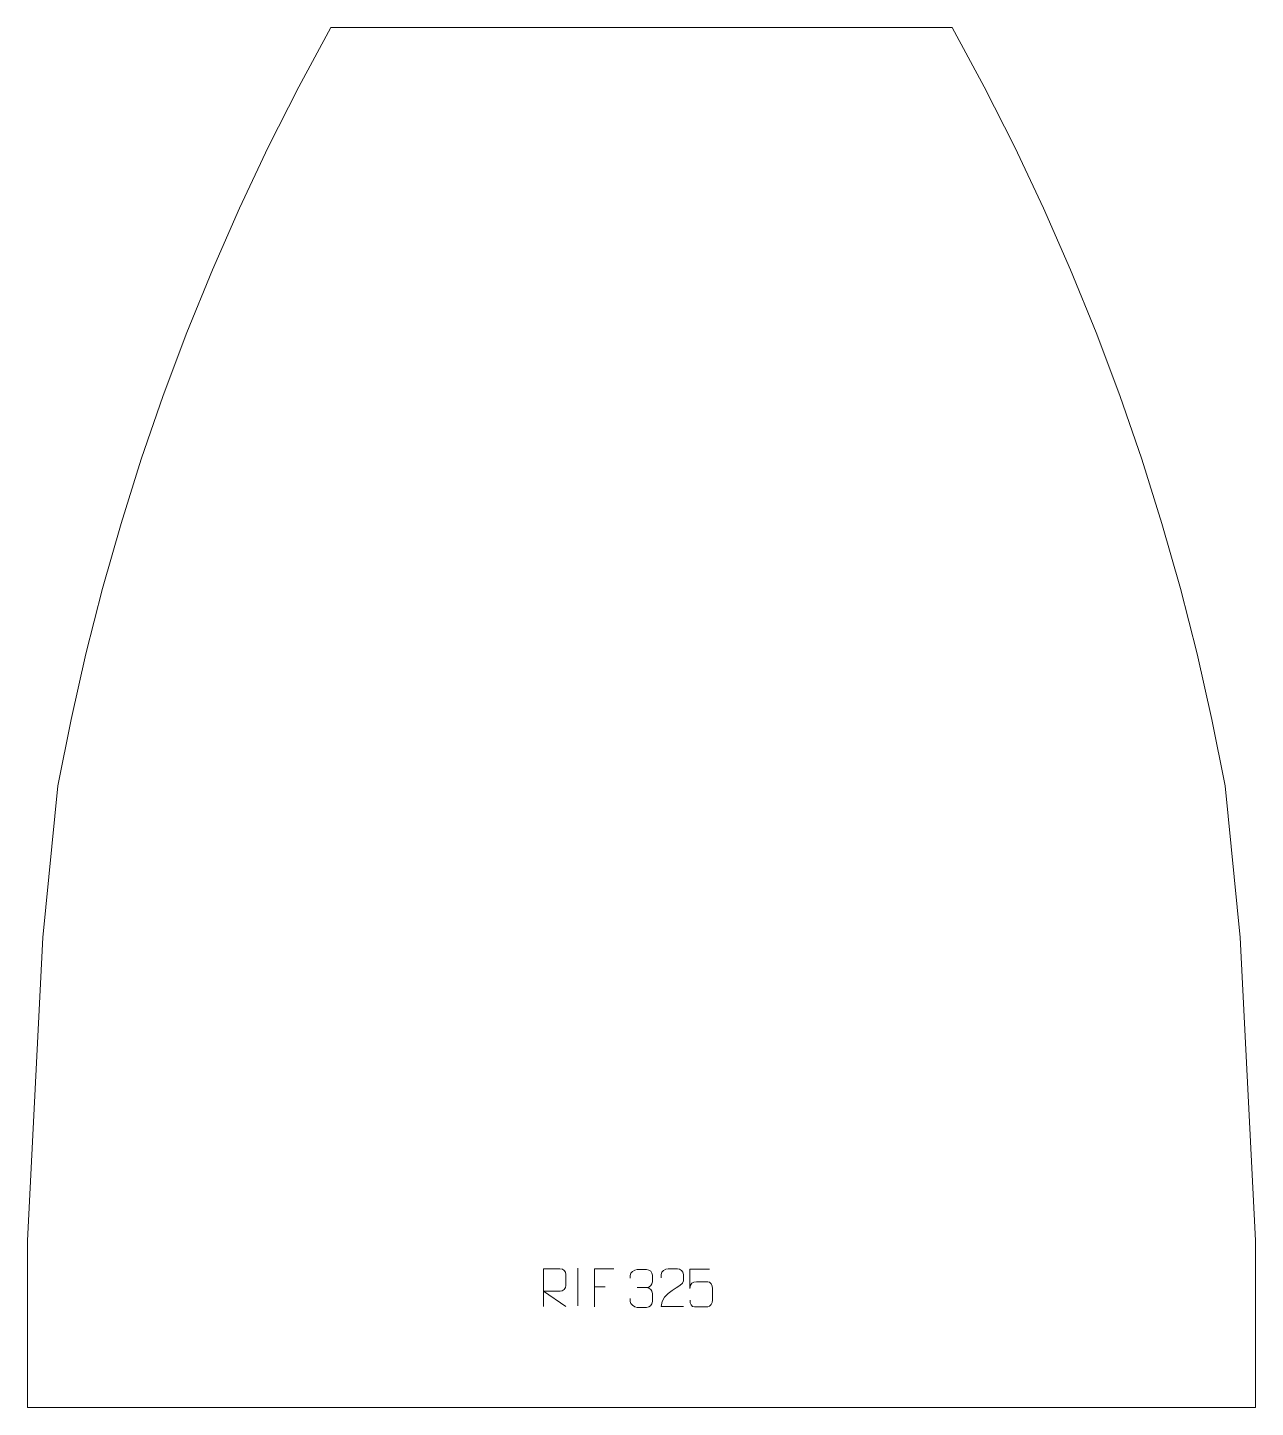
# Model space of a CAD drawing. Header units: millimetres. Extents: x -406 to 404, y 341 to 1251.
import ezdxf

# ---------------------------------------------------------------- set-up
doc = ezdxf.new("R2010")
doc.units = ezdxf.units.MM
doc.header["$MEASUREMENT"] = 0
doc.layers.add('layer 1', color=7, linetype='Continuous')

msp = doc.modelspace()

# ---------------------------------------------------------------- linework, layer by layer
at = {"layer": 'layer 1', "color": 242, "lineweight": 9}
msp.add_open_spline([(-205.8138, 1251.0377), (-205.8138, 1251.0377), (204.1838, 1251.0377), (204.1838, 1251.0377), (204.1838, 1251.0377), (204.1838, 1251.0377), (225.3309, 1211.9051), (225.3309, 1211.9051), (225.3309, 1211.9051), (225.3309, 1211.9051), (245.4043, 1172.2101), (245.4043, 1172.2101), (245.4043, 1172.2101), (245.4043, 1172.2101), (264.3878, 1131.9839), (264.3878, 1131.9839), (264.3878, 1131.9839), (264.3878, 1131.9839), (282.267, 1091.2552), (282.267, 1091.2552), (282.267, 1091.2552), (282.267, 1091.2552), (299.0325, 1050.0542), (299.0325, 1050.0542), (299.0325, 1050.0542), (299.0325, 1050.0542), (314.6683, 1008.4116), (314.6683, 1008.4116), (314.6683, 1008.4116), (314.6683, 1008.4116), (329.1618, 966.3592), (329.1618, 966.3592), (329.1618, 966.3592), (329.1618, 966.3592), (342.5072, 923.9257), (342.5072, 923.9257), (342.5072, 923.9257), (342.5072, 923.9257), (354.6888, 881.1463), (354.6888, 881.1463), (354.6888, 881.1463), (354.6888, 881.1463), (365.7012, 838.0506), (365.7012, 838.0506), (365.7012, 838.0506), (365.7012, 838.0506), (375.5368, 794.6709), (375.5368, 794.6709), (375.5368, 794.6709), (375.5368, 794.6709), (384.1843, 751.0381), (384.1843, 751.0381), (384.1843, 751.0381), (384.1843, 751.0381), (394.1835, 651.0386), (394.1835, 651.0386), (394.1835, 651.0386), (394.1835, 651.0386), (404.1833, 451.0391), (404.1833, 451.0391), (404.1833, 451.0391), (404.1833, 451.0391), (404.1833, 341.0383), (404.1833, 341.0383), (404.1833, 341.0383), (404.1833, 341.0383), (-405.8149, 341.0383), (-405.8149, 341.0383), (-405.8149, 341.0383), (-405.8149, 341.0383), (-405.8149, 451.0391), (-405.8149, 451.0391), (-405.8149, 451.0391), (-405.8149, 451.0391), (-395.8151, 651.0386), (-395.8151, 651.0386), (-395.8151, 651.0386), (-395.8151, 651.0386), (-385.8138, 751.0381), (-385.8138, 751.0381), (-385.8138, 751.0381), (-385.8138, 751.0381), (-377.1668, 794.6709), (-377.1668, 794.6709), (-377.1668, 794.6709), (-377.1668, 794.6709), (-367.3311, 838.0506), (-367.3311, 838.0506), (-367.3311, 838.0506), (-367.3311, 838.0506), (-356.3188, 881.1463), (-356.3188, 881.1463), (-356.3188, 881.1463), (-356.3188, 881.1463), (-344.1372, 923.9257), (-344.1372, 923.9257), (-344.1372, 923.9257), (-344.1372, 923.9257), (-330.7918, 966.3592), (-330.7918, 966.3592), (-330.7918, 966.3592), (-330.7918, 966.3592), (-316.2982, 1008.4116), (-316.2982, 1008.4116), (-316.2982, 1008.4116), (-316.2982, 1008.4116), (-300.662, 1050.0542), (-300.662, 1050.0542), (-300.662, 1050.0542), (-300.662, 1050.0542), (-283.8986, 1091.2552), (-283.8986, 1091.2552), (-283.8986, 1091.2552), (-283.8986, 1091.2552), (-266.0173, 1131.9839), (-266.0173, 1131.9839), (-266.0173, 1131.9839), (-266.0173, 1131.9839), (-247.0337, 1172.2101), (-247.0337, 1172.2101), (-247.0337, 1172.2101), (-247.0337, 1172.2101), (-226.9608, 1211.9051), (-226.9608, 1211.9051), (-226.9608, 1211.9051), (-226.9608, 1211.9051), (-205.8138, 1251.0377), (-205.8138, 1251.0377)], degree=3, knots=[0, 0, 0, 0, 0.03030303, 0.03030303, 0.03030303, 0.03030303, 0.06060606, 0.06060606, 0.06060606, 0.06060606, 0.09090909, 0.09090909, 0.09090909, 0.09090909, 0.12121212, 0.12121212, 0.12121212, 0.12121212, 0.15151515, 0.15151515, 0.15151515, 0.15151515, 0.18181818, 0.18181818, 0.18181818, 0.18181818, 0.21212121, 0.21212121, 0.21212121, 0.21212121, 0.24242424, 0.24242424, 0.24242424, 0.24242424, 0.27272727, 0.27272727, 0.27272727, 0.27272727, 0.3030303, 0.3030303, 0.3030303, 0.3030303, 0.33333333, 0.33333333, 0.33333333, 0.33333333, 0.36363636, 0.36363636, 0.36363636, 0.36363636, 0.39393939, 0.39393939, 0.39393939, 0.39393939, 0.42424242, 0.42424242, 0.42424242, 0.42424242, 0.45454545, 0.45454545, 0.45454545, 0.45454545, 0.48484848, 0.48484848, 0.48484848, 0.48484848, 0.51515152, 0.51515152, 0.51515152, 0.51515152, 0.54545455, 0.54545455, 0.54545455, 0.54545455, 0.57575758, 0.57575758, 0.57575758, 0.57575758, 0.60606061, 0.60606061, 0.60606061, 0.60606061, 0.63636364, 0.63636364, 0.63636364, 0.63636364, 0.66666667, 0.66666667, 0.66666667, 0.66666667, 0.6969697, 0.6969697, 0.6969697, 0.6969697, 0.72727273, 0.72727273, 0.72727273, 0.72727273, 0.75757576, 0.75757576, 0.75757576, 0.75757576, 0.78787879, 0.78787879, 0.78787879, 0.78787879, 0.81818182, 0.81818182, 0.81818182, 0.81818182, 0.84848485, 0.84848485, 0.84848485, 0.84848485, 0.87878788, 0.87878788, 0.87878788, 0.87878788, 0.90909091, 0.90909091, 0.90909091, 0.90909091, 0.93939394, 0.93939394, 0.93939394, 0.93939394, 1, 1, 1, 1], dxfattribs=at)
at = {"layer": 'layer 1', "color": 250, "lineweight": 9}
for points, knots in [([(-65.3859, 407.5573), (-65.3859, 407.5573), (-65.3859, 432.5108), (-65.3859, 432.5108), (-65.3859, 432.5108), (-61.7911, 432.5108), (-58.1956, 432.5108), (-54.6004, 432.5108), (-54.6004, 432.5108), (-52.2751, 432.4731), (-50.7178, 430.9831), (-50.7219, 428.6167), (-50.7219, 428.6167), (-50.7223, 426.5812), (-50.7223, 423.5218), (-50.7219, 421.4858), (-50.7219, 421.4858), (-50.7284, 419.6103), (-52.5407, 417.6685), (-54.5502, 417.6494), (-54.5502, 417.6494), (-54.5502, 417.6494), (-65.3859, 417.6494), (-65.3859, 417.6494), (-65.3859, 417.6494), (-65.3859, 417.6494), (-50.7312, 407.5573), (-50.7312, 407.5573)], [0, 0, 0, 0, 0.125, 0.125, 0.125, 0.125, 0.25, 0.25, 0.25, 0.25, 0.375, 0.375, 0.375, 0.375, 0.5, 0.5, 0.5, 0.5, 0.625, 0.625, 0.625, 0.625, 0.75, 0.75, 0.75, 0.75, 1, 1, 1, 1]), ([(-19.016, 432.3655), (-19.016, 432.3655), (-31.89, 432.3655), (-31.89, 432.3655), (-31.89, 432.3655), (-31.89, 432.3655), (-31.89, 407.4119), (-31.89, 407.4119)], [0, 0, 0, 0, 0.33333333, 0.33333333, 0.33333333, 0.33333333, 1, 1, 1, 1]), ([(-8.3473, 426.2766), (-8.3473, 426.2766), (-8.3473, 428.1338), (-8.3473, 428.1338), (-8.3473, 428.1338), (-8.3616, 429.8757), (-5.6971, 431.9938), (-3.638, 431.9711), (-3.638, 431.9711), (-1.5739, 431.9711), (0.4901, 431.9711), (2.5538, 431.9711), (2.5538, 431.9711), (4.7483, 431.9799), (6.3466, 430.1331), (6.391, 428.221), (6.391, 428.221), (6.3906, 426.7859), (6.3906, 425.3508), (6.391, 423.9153), (6.391, 423.9153), (6.3424, 422.2618), (4.7398, 420.0318), (2.5415, 420.0418), (2.5415, 420.0418), (4.7452, 420.0306), (6.3532, 418.2274), (6.4072, 416.1679), (6.4072, 416.1679), (6.4068, 414.3832), (6.4068, 412.5985), (6.4072, 410.8134), (6.4072, 410.8134), (6.4173, 408.752), (4.3624, 406.9889), (2.5415, 406.997), (2.5415, 406.997), (0.4762, 406.9973), (-1.589, 406.9973), (-3.6546, 406.997), (-3.6546, 406.997), (-5.8232, 407.0085), (-8.3542, 409.4087), (-8.3728, 410.8705), (-8.3728, 410.8705), (-8.3728, 410.8705), (-8.3728, 412.7791), (-8.3728, 412.7791)], [0, 0, 0, 0, 0.07692308, 0.07692308, 0.07692308, 0.07692308, 0.15384615, 0.15384615, 0.15384615, 0.15384615, 0.23076923, 0.23076923, 0.23076923, 0.23076923, 0.30769231, 0.30769231, 0.30769231, 0.30769231, 0.38461538, 0.38461538, 0.38461538, 0.38461538, 0.46153846, 0.46153846, 0.46153846, 0.46153846, 0.53846154, 0.53846154, 0.53846154, 0.53846154, 0.61538462, 0.61538462, 0.61538462, 0.61538462, 0.69230769, 0.69230769, 0.69230769, 0.69230769, 0.76923077, 0.76923077, 0.76923077, 0.76923077, 0.84615385, 0.84615385, 0.84615385, 0.84615385, 1, 1, 1, 1]), ([(26.832, 407.5443), (21.9176, 407.5446), (17.0032, 407.5446), (12.0891, 407.5443), (12.0891, 407.5443), (12.0891, 417.4766), (26.7401, 420.1178), (26.832, 424.4281), (26.832, 424.4281), (26.8317, 425.8522), (26.8317, 427.2759), (26.832, 428.6992), (26.832, 428.6992), (26.8151, 430.7763), (24.6923, 432.5011), (23.0213, 432.5184), (23.0213, 432.5184), (20.9481, 432.518), (18.8752, 432.518), (16.8028, 432.5184), (16.8028, 432.5184), (14.9807, 432.5349), (12.156, 430.7428), (12.0891, 428.6492), (12.0891, 428.6492), (12.0891, 428.6492), (12.0891, 426.5944), (12.0891, 426.5944)], [0, 0, 0, 0, 0.125, 0.125, 0.125, 0.125, 0.25, 0.25, 0.25, 0.25, 0.375, 0.375, 0.375, 0.375, 0.5, 0.5, 0.5, 0.5, 0.625, 0.625, 0.625, 0.625, 0.75, 0.75, 0.75, 0.75, 1, 1, 1, 1]), ([(43.9826, 432.2001), (43.9826, 432.2001), (31.1309, 432.2001), (31.1309, 432.2001), (31.1309, 432.2001), (31.1312, 427.9695), (31.1312, 423.7386), (31.1309, 419.5074), (31.1309, 419.5074), (31.1306, 422.8175), (32.7616, 423.8893), (35.5736, 423.9498), (35.5736, 423.9498), (38.0132, 423.9501), (40.4527, 423.9501), (42.8919, 423.9498), (42.8919, 423.9498), (44.5417, 423.9566), (46.0166, 421.5761), (46.0451, 419.5074), (46.0451, 419.5074), (46.0448, 416.9201), (46.0448, 414.3325), (46.0451, 411.7448), (46.0451, 411.7448), (46.0913, 409.7854), (44.5919, 407.3491), (42.966, 407.2906), (42.966, 407.2906), (41.0095, 407.2909), (36.1145, 407.2909), (34.1575, 407.2906), (34.1575, 407.2906), (32.312, 407.2818), (31.2049, 409.2466), (31.1841, 411.7977)], [0, 0, 0, 0, 0.1, 0.1, 0.1, 0.1, 0.2, 0.2, 0.2, 0.2, 0.3, 0.3, 0.3, 0.3, 0.4, 0.4, 0.4, 0.4, 0.5, 0.5, 0.5, 0.5, 0.6, 0.6, 0.6, 0.6, 0.7, 0.7, 0.7, 0.7, 0.8, 0.8, 0.8, 0.8, 1, 1, 1, 1])]:
    msp.add_open_spline(points, degree=3, knots=knots, dxfattribs=at)
for points in [[(-42.7219, 432.9729), (-42.7219, 432.9729), (-42.7219, 407.9988), (-42.7219, 407.9988)], [(-31.89, 420.4858), (-31.89, 420.4858), (-24.7219, 420.4858), (-24.7219, 420.4858)], [(-3.6376, 420.0314), (-3.6376, 420.0314), (2.5588, 420.0314), (2.5588, 420.0314)]]:
    msp.add_open_spline(points, degree=3, dxfattribs=at)

doc.saveas('drawing.dxf')
